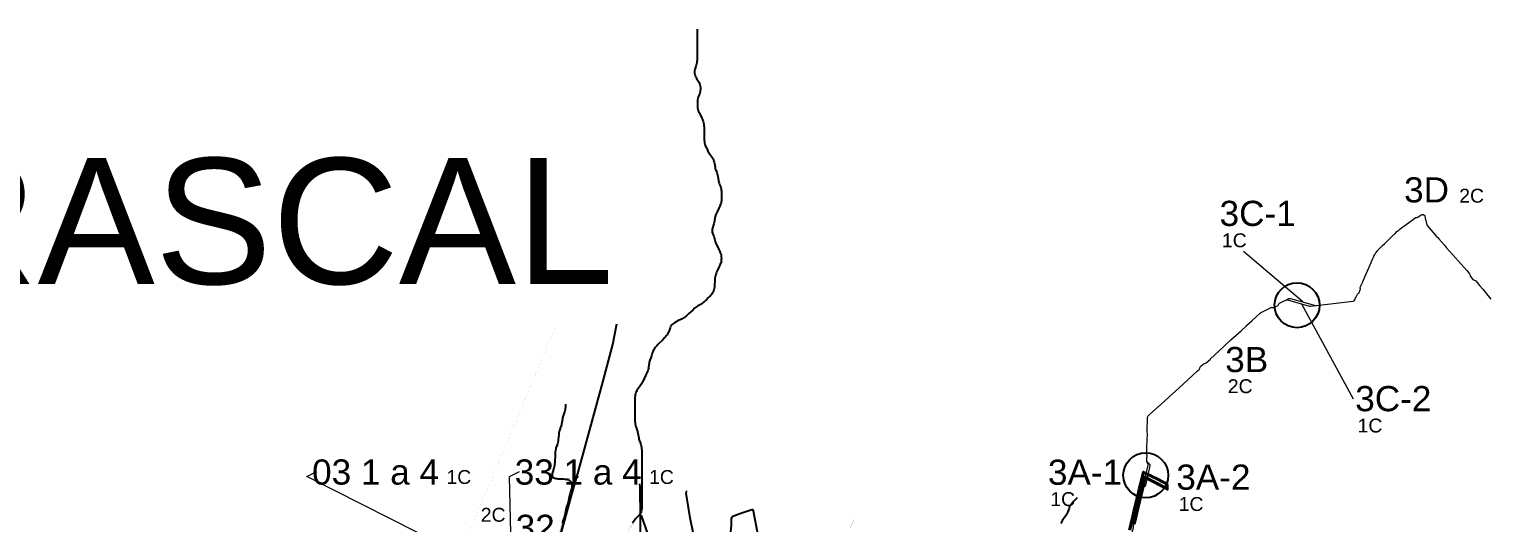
# Model space of a CAD drawing. Header units: metres. Extents: x -4 to 509425, y 7549 to 4732445.
# Drawn here: x 473315 to 483836, y 4721639 to 4725193 of the extents above; entities that cross this region are included whole.
import ezdxf

# ---------------------------------------------------------------- set-up
doc = ezdxf.new("R2010")
doc.units = ezdxf.units.M
doc.header["$LTSCALE"] = 0.01
doc.header["$MEASUREMENT"] = 0
for name, color, linetype in [('+++dominio publico', 160, 'Continuous'), ('+++seri dumbre', 160, 'Continuous'), ('-----caminos burgos', 2, 'Continuous'), ('--PHD', 6, 'Continuous'), ('_ARROYOS CHE', 70, 'Continuous'), ('autovias y carreteras CyL', 2, 'Continuous'), ('cauces CHE', 4, 'Continuous'), ('Placemark', 7, 'Continuous'), ('vvpp CyL', 41, 'Continuous')]:
    doc.layers.add(name, color=color, linetype=linetype)
for name, color, linetype, lineweight in [('-LINEAQ AUXILIAR', 252, 'Continuous', 0), ('ESVC TRAMO AEREO TEXTO', 1, 'Continuous', 0), ('LEAR TRAMOS AEREOS TEXTO', 2, 'Continuous', 0), ('LEAR TRAMOS SUBTERRANEOS', 1, 'Continuous', 0), ('LINEA LA VID-EL CARRASCAL EXISTENTE', 255, 'Continuous', 0), ('NUMERO CIRCUITOS', 6, 'Continuous', 0), ('VCRB LINEA ENTRONQUE', 7, 'Continuous', 0), ('VCRB TEXTOS', 7, 'Continuous', 0), ('VCRB TRAMOS AEREOS', 2, 'Continuous', 0)]:
    doc.layers.add(name, color=color, linetype=linetype, lineweight=lineweight)
doc.styles.add('SOLARIA 2', font='arial.ttf')

msp = doc.modelspace()

# ---------------------------------------------------------------- linework, layer by layer
at = {"layer": '+++dominio publico', "color": 2}
msp.add_lwpolyline([(481244.453, 4721587.384), (481266.094, 4721680.25), (481278.035, 4721731.491), (481308.008, 4721860.156), (481308.928, 4721864.087), (481313.325, 4721882.952), (481321.872, 4721918.722), (481343.269, 4722008.238), (481360.321, 4722001.055), (481360.651, 4722000.915), (481361.083, 4722000.747), (481392.461, 4721985.533), (481419.496, 4721972.427), (481431.819, 4721966.159), (481505.504, 4721928.676), (481512.15, 4721925.322), (481518.428, 4721922.085), (481519.115, 4721909.651), (481519.547, 4721901.834), (481519.946, 4721876.743), (481359.923, 4721959.176), (481356.744, 4721945.564), (481340.813, 4721877.295), (481310.61, 4721747.865), (481282.498, 4721627.355)], dxfattribs=at)
at = {"layer": '+++seri dumbre', "color": 2}
msp.add_lwpolyline([(481252.244, 4721585.566), (481273.885, 4721678.435), (481285.826, 4721729.675), (481315.799, 4721858.337), (481316.719, 4721862.267), (481321.111, 4721881.114), (481329.653, 4721916.863), (481348.857, 4721997.204), (481357.202, 4721993.688), (481357.634, 4721993.504), (481357.883, 4721993.408), (481388.971, 4721978.334), (481415.937, 4721965.262), (481428.192, 4721959.029), (481501.888, 4721921.54), (481508.515, 4721918.195), (481510.693, 4721917.073), (481511.127, 4721909.21), (481511.55, 4721901.55), (481511.735, 4721889.972), (481354.466, 4721970.986), (481348.953, 4721947.383), (481333.022, 4721879.113), (481302.82, 4721749.683), (481274.707, 4721629.172)], dxfattribs=at)
at = {"layer": '-----caminos burgos'}
for points in [[(477059.272, 4720743.929, 657.59), (477059.3, 4720745.199, 657.59), (477070, 4720804.499, 657.353), (477069.7, 4720834.499, 657.658), (477062.9, 4720863.799, 657.481), (477059.2, 4720921.499, 657.216), (477079.5, 4721262.199, 658.021), (477086.2, 4721321.999, 657.859), (477106.4, 4721409.999, 659.523), (477131.2, 4721496.799, 660.903), (477182, 4721696.599, 663.079), (477259.6, 4721960.9, 665.741), (477271.4, 4721975.899, 666.008)], [(477713.1, 4721919.499, 668.036), (477716.2, 4721889.499, 667.611), (477718.2, 4721679.099, 665.162), (477718, 4721588.999, 664.607), (477715.4, 4721558.999, 664.69), (477677.6, 4721336.099, 661.459), (477650.8, 4721265.899, 660.851), (477608.4, 4721169.499, 659.303), (477601.7, 4721140.099, 658.752), (477607.11, 4720530.445, 658.994)], [(478103.2, 4721555.799, 666.645), (478078.9, 4721673.599, 666.297), (478050.8, 4721852.199, 666.744), (478051.9, 4721861.9, 667.05), (478056.2, 4721867.299, 667.219), (478058.5, 4721867.6, 667.371)], [(478443, 4721309.099, 662.621), (478441.8, 4721313.799, 662.796), (478434.1, 4721326.6, 662.811), (478399.3, 4721375.699, 663.407), (478376.3, 4721414.499, 663.283), (478365, 4721442.399, 663.205), (478364.5, 4721502.399, 663.666), (478377, 4721622.399, 664.654), (478377.7, 4721667.499, 665.023), (478381.2, 4721682.099, 665.077), (478387.5, 4721686.699, 664.764), (478443.5, 4721708.799, 664.409), (478530.3, 4721735.699, 666.867)]]:
    msp.add_polyline3d(points, dxfattribs=at)
at = {"layer": '--PHD'}
for centre in [(482453.244, 4723205.138), (481362.854, 4721980.506)]:
    msp.add_circle(centre, 161.933, dxfattribs=at)
at = {"layer": '-LINEAQ AUXILIAR'}
for points in [[(482495.614, 4723228.49), (482066.744, 4723591.554)], [(482486.012, 4723214.565), (482858.453, 4722530.276)], [(476706.839, 4721268.334), (475315.544, 4721971.453), (475387.829, 4722007.256)], [(476793.988, 4721259.405), (476776.191, 4721971.453), (476848.476, 4722007.256)]]:
    msp.add_lwpolyline(points, dxfattribs=at)
at = {"layer": '_ARROYOS CHE', "const_width": 1}
for points in [[(477132.698, 4721551.277), (477164.5, 4721676.977), (477171.401, 4721703.577), (477183.102, 4721748.178), (477195.303, 4721793.278), (477205.304, 4721830.478), (477211.304, 4721849.678), (477215.104, 4721861.378), (477228.105, 4721896.978), (477236.605, 4721926.078), (477246.606, 4721958.478), (477107.706, 4721956.679), (477090.106, 4721964.48), (477089.706, 4721992.28), (477094.507, 4722036.58), (477111.409, 4722149.881), (477117.41, 4722195.581), (477129.312, 4722270.981), (477134.112, 4722292.581), (477145.813, 4722344.881), (477163.914, 4722411.081), (477182.415, 4722456.982), (477187.416, 4722487.082), (477187.416, 4722492.682)], [(477051.984, 4720833.174), (477054.184, 4720835.374), (477081.784, 4720841.074), (477094.785, 4720854.674), (477105.685, 4720889.074), (477154.387, 4720952.673), (477189.188, 4721002.873), (477258.99, 4721095.673), (477279.19, 4721121.273), (477390.093, 4721262.373), (477392.994, 4721266.373), (477411.894, 4721292.573), (477431.195, 4721319.273), (477548.798, 4721477.372), (477592.599, 4721532.172), (477627.6, 4721573.472), (477684.002, 4721657.372), (477693.303, 4721682.572), (477702.303, 4721691.072), (477726.017, 4721690.153), (477726.955, 4721690.117)], [(479232.607, 4721601.556), (479261.609, 4721661.156)]]:
    msp.add_lwpolyline(points, dxfattribs=at)
at = {"layer": 'autovias y carreteras CyL'}
msp.add_polyline3d([(478530.3, 4721735.699, 666.867), (478597.2, 4721387.899, 663.885), (478605.4, 4721348.799, 663.552)], dxfattribs=at)
msp.add_polyline3d([(478530.3, 4721735.699, 666.867), (478597.2, 4721387.899, 663.885), (478605.4, 4721348.799, 663.552)], dxfattribs=at)
at = {"layer": 'cauces CHE'}
for points in [[(478130.578, 4725192.609), (478130.822, 4725027.042), (478130.463, 4724997.911), (478129.759, 4724978.663), (478129.149, 4724969.144), (478128.281, 4724959.733), (478127.068, 4724950.473), (478125.398, 4724941.417), (478123.131, 4724932.635), (478120.492, 4724924.929), (478114.789, 4724909.876), (478112.466, 4724902.281), (478110.79, 4724893.48), (478110.12, 4724884.541), (478110.421, 4724875.591), (478111.736, 4724866.759), (478114.2, 4724858.183), (478117.421, 4724850.904), (478121.396, 4724843.849), (478125.856, 4724836.935), (478135.291, 4724823.218), (478139.824, 4724816.266), (478143.93, 4724809.147), (478147.351, 4724801.769), (478150.007, 4724793.589), (478151.777, 4724785.118), (478152.816, 4724776.455), (478153.227, 4724767.684), (478153.058, 4724758.883), (478152.311, 4724750.126), (478150.943, 4724741.487), (478148.86, 4724733.046), (478146.207, 4724725.313), (478140.109, 4724710.078), (478137.37, 4724702.315), (478134.997, 4724693.238), (478133.319, 4724683.901), (478132.195, 4724674.384), (478131.529, 4724664.758), (478131.269, 4724655.082), (478131.404, 4724645.415), (478131.961, 4724635.814), (478133.016, 4724626.345), (478134.69, 4724617.082), (478137.159, 4724608.117), (478140.105, 4724600.492), (478143.538, 4724593.058), (478150.714, 4724578.307), (478159.903, 4724557.046), (478167.06, 4724542.294), (478170.484, 4724534.857), (478173.428, 4724527.223), (478175.855, 4724518.492), (478177.557, 4724509.464), (478178.718, 4724500.213), (478179.481, 4724490.799), (478179.958, 4724481.267), (478180.366, 4724461.982), (478180.574, 4724413.445), (478181.261, 4724394.283), (478181.987, 4724384.861), (478183.109, 4724375.602), (478184.775, 4724366.57), (478187.179, 4724357.843), (478190.121, 4724350.223), (478193.573, 4724342.813), (478200.945, 4724328.189), (478207.595, 4724314.276), (478211.193, 4724307.433), (478215.502, 4724300.379), (478220.212, 4724293.491), (478235.071, 4724273.128), (478239.728, 4724266.217), (478243.947, 4724259.125), (478247.518, 4724251.765), (478250.43, 4724243.595), (478252.627, 4724235.129), (478254.351, 4724226.467), (478258.697, 4724200.136), (478260.485, 4724191.499), (478262.762, 4724183.063), (478265.466, 4724175.34), (478271.495, 4724160.148), (478274.202, 4724152.423), (478276.479, 4724143.981), (478278.257, 4724135.331), (478283.855, 4724100.076), (478285.675, 4724091.428), (478288.006, 4724082.987), (478290.766, 4724075.259), (478296.872, 4724060.036), (478299.567, 4724052.274), (478301.813, 4724043.547), (478303.429, 4724034.563), (478304.564, 4724025.39), (478305.329, 4724016.085), (478305.802, 4724006.691), (478306.029, 4723997.247), (478306.034, 4723987.79), (478305.811, 4723978.352), (478305.33, 4723968.972), (478304.532, 4723959.689), (478303.324, 4723950.555), (478301.58, 4723941.63), (478299.126, 4723932.992), (478296.141, 4723925.35), (478292.684, 4723917.903), (478285.48, 4723903.126), (478276.239, 4723881.836), (478265.453, 4723859.657), (478262.362, 4723852.053), (478259.782, 4723843.699), (478257.785, 4723835.106), (478256.168, 4723826.361), (478251.912, 4723799.971), (478250.179, 4723791.372), (478248.027, 4723783.01), (478240.482, 4723760.596), (478238.662, 4723753.19), (478237.812, 4723746.105), (478237.839, 4723738.981), (478238.75, 4723731.908), (478240.653, 4723724.529), (478243.194, 4723717.208), (478248.723, 4723702.331), (478251.395, 4723693.564), (478256.131, 4723675.582), (478258.713, 4723666.623), (478261.81, 4723657.856), (478265.143, 4723650.343), (478276.363, 4723628.278), (478285.775, 4723606.996), (478292.993, 4723592.222), (478296.414, 4723584.787), (478299.32, 4723577.174), (478301.575, 4723568.811), (478303.06, 4723560.21), (478303.9, 4723551.46), (478304.169, 4723542.638), (478303.893, 4723533.816), (478303.046, 4723525.069), (478301.558, 4723516.473), (478299.302, 4723508.115), (478296.402, 4723500.508), (478292.994, 4723493.079), (478285.837, 4723478.31), (478276.67, 4723456.991), (478269.551, 4723442.184), (478266.155, 4723434.717), (478263.242, 4723427.053), (478260.875, 4723418.387), (478259.215, 4723409.431), (478258.077, 4723400.262), (478257.308, 4723390.943), (478256.783, 4723381.523), (478255.64, 4723353.091), (478255.066, 4723343.693), (478254.204, 4723334.414), (478252.9, 4723325.316), (478250.965, 4723316.48), (478248.155, 4723308.005), (478244.363, 4723300.126), (478239.716, 4723292.602), (478234.435, 4723285.345), (478228.688, 4723278.289), (478222.601, 4723271.385), (478216.269, 4723264.604), (478209.758, 4723257.926), (478196.369, 4723244.874), (478189.534, 4723238.527), (478182.611, 4723232.34), (478175.591, 4723226.362), (478168.454, 4723220.659), (478161.167, 4723215.32), (478153.687, 4723210.458), (478133.274, 4723199.022), (478125.821, 4723194.141), (478118.573, 4723188.775), (478111.482, 4723183.043), (478097.611, 4723170.843), (478070.348, 4723145.31), (478056.593, 4723132.827), (478049.595, 4723126.868), (478042.472, 4723121.208), (478035.179, 4723115.959), (478027.661, 4723111.256), (478020.806, 4723107.616), (478006.921, 4723100.82), (477999.704, 4723096.927), (477978.504, 4723084.782), (477965.358, 4723077.695), (477959.141, 4723073.801), (477953.039, 4723069.027), (477947.51, 4723063.609), (477942.623, 4723057.613), (477938.488, 4723051.069), (477934.782, 4723043.051), (477931.755, 4723034.589), (477926.035, 4723017.222), (477922.513, 4723008.723), (477918.168, 4723000.709), (477913.064, 4722992.991), (477907.391, 4722985.496), (477901.298, 4722978.17), (477894.898, 4722970.969), (477881.514, 4722956.812), (477847.132, 4722921.849), (477840.464, 4722914.778), (477834.004, 4722907.623), (477827.846, 4722900.344), (477822.114, 4722892.891), (477816.968, 4722885.196), (477812.617, 4722877.172), (477809.155, 4722868.602), (477806.382, 4722859.748), (477801.489, 4722841.77), (477798.72, 4722832.916), (477795.83, 4722825.272), (477789.681, 4722810.14), (477786.995, 4722802.413), (477784.777, 4722793.956), (477783.082, 4722785.283), (477779.249, 4722758.744), (477777.813, 4722749.964), (477775.998, 4722741.34), (477773.596, 4722732.96), (477770.662, 4722725.336), (477767.279, 4722717.898), (477760.215, 4722703.146), (477754.092, 4722689.015), (477750.871, 4722682.016), (477747.069, 4722674.751), (477734.912, 4722653.269), (477727.948, 4722639.485), (477724.267, 4722632.675), (477719.903, 4722625.643), (477715.16, 4722618.767), (477700.289, 4722598.404), (477695.657, 4722591.48), (477691.487, 4722584.365), (477687.999, 4722576.965), (477685.079, 4722568.168), (477683.055, 4722558.999), (477681.684, 4722549.557), (477680.783, 4722539.918), (477680.213, 4722530.14), (477679.682, 4722510.323), (477679.6, 4722470.245), (477679.809, 4722420.046), (477680.035, 4722400.06), (477680.594, 4722380.234), (477681.115, 4722370.428), (477681.892, 4722360.732), (477683.028, 4722351.188), (477684.658, 4722341.851), (477686.956, 4722332.793), (477689.631, 4722325.055), (477695.708, 4722309.884), (477698.464, 4722302.183), (477700.798, 4722293.771), (477702.633, 4722285.154), (477708.38, 4722250.028), (477710.212, 4722241.411), (477712.543, 4722233), (477715.295, 4722225.301), (477721.36, 4722210.135), (477724.027, 4722202.4), (477726.313, 4722193.347), (477727.929, 4722184.016), (477729.048, 4722174.479), (477729.804, 4722164.792), (477730.298, 4722154.997), (477730.789, 4722135.2), (477730.919, 4722115.253), (477730.596, 4721945.058), (477730.782, 4721874.925), (477731.336, 4721794.561), (477731.134, 4721764.628), (477730.81, 4721754.791), (477730.246, 4721745.087), (477729.334, 4721735.578), (477727.929, 4721726.347), (477725.837, 4721717.508), (477722.804, 4721709.208), (477719.164, 4721702.439), (477714.778, 4721696.192), (477709.845, 4721690.448), (477704.53, 4721685.22), (477694.192, 4721676.331), (477689.418, 4721671.656), (477685.196, 4721666.41), (477681.322, 4721660.699), (477664.615, 4721634.851)], [(477180.517, 4722492.592), (477180.714, 4722490.987), (477180.73, 4722486.695), (477180.492, 4722480.174), (477179.9, 4722471.892), (477178.847, 4722462.321), (477177.213, 4722451.936), (477174.872, 4722441.218), (477171.811, 4722430.718), (477161.98, 4722402.458), (477159.739, 4722393.966), (477158.045, 4722385.292), (477154.173, 4722358.77), (477152.726, 4722349.994), (477150.932, 4722341.362), (477148.618, 4722332.945), (477145.87, 4722325.243), (477139.827, 4722310.067), (477137.181, 4722302.322), (477134.914, 4722293.26), (477133.284, 4722283.933), (477132.089, 4722274.425), (477128.58, 4722235.858), (477127.343, 4722226.362), (477125.666, 4722217.047), (477123.36, 4722207.988), (477120.706, 4722200.234), (477114.759, 4722184.981), (477112.128, 4722177.207), (477109.867, 4722168.108), (477108.263, 4722158.73), (477107.141, 4722149.142), (477106.363, 4722139.401), (477105.427, 4722119.623), (477104.006, 4722079.687), (477103.378, 4722069.778), (477102.493, 4722059.969), (477101.255, 4722050.312), (477099.542, 4722040.878), (477097.202, 4722031.757), (477094.553, 4722024.017), (477088.879, 4722009.119), (477086.624, 4722001.784), (477085.111, 4721993.515), (477084.752, 4721985.465), (477085.586, 4721977.912), (477087.761, 4721971.186), (477091.544, 4721965.697), (477096.912, 4721961.893), (477103.66, 4721959.288), (477111.417, 4721957.557), (477119.895, 4721956.444), (477128.873, 4721955.746), (477157.223, 4721954.592), (477166.733, 4721954.067), (477176.081, 4721953.233), (477185.135, 4721951.915), (477193.735, 4721949.894), (477201.68, 4721946.897), (477208.221, 4721943.069), (477213.956, 4721938.316), (477218.791, 4721932.771), (477222.569, 4721926.517), (477225.407, 4721918.675), (477226.911, 4721910.259), (477227.28, 4721901.512), (477226.604, 4721892.635), (477224.876, 4721883.808), (477222.486, 4721876.147), (477216.601, 4721860.92), (477213.834, 4721853.134), (477211.449, 4721844.615), (477209.544, 4721835.881), (477203.523, 4721800.328), (477201.642, 4721791.626), (477199.268, 4721783.141), (477196.476, 4721775.384), (477190.3, 4721760.144), (477187.539, 4721752.401), (477185.22, 4721743.945), (477183.417, 4721735.281), (477177.876, 4721699.989), (477176.101, 4721691.336), (477173.822, 4721682.895), (477171.109, 4721675.172), (477165.067, 4721659.985), (477162.361, 4721652.262), (477160.092, 4721643.823), (477158.331, 4721635.175)], [(480868.024, 4721817.558), (480857.281, 4721807.204), (480850.316, 4721800.09), (480842.53, 4721791.732), (480834.452, 4721782.479), (480826.623, 4721772.674), (480819.594, 4721762.659), (480813.916, 4721752.772), (480809.945, 4721743.251), (480804.681, 4721725.406), (480801.866, 4721716.571), (480798.417, 4721708), (480794.612, 4721700.737), (480790.234, 4721693.712), (480785.48, 4721686.842), (480770.521, 4721666.521), (480765.758, 4721659.656), (480761.328, 4721652.651), (480749.919, 4721632.377)]]:
    msp.add_lwpolyline(points, dxfattribs=at)
at = {"layer": 'LEAR TRAMOS SUBTERRANEOS'}
for points in [[(482591.478, 4723202.858), (482856.977, 4723233.952, 0.285230701), (482870.185, 4723244.465), (482872.02, 4723249.606, -0.021203558), (482872.529, 4723250.863), (482880.268, 4723267.844, 0.001766647), (482880.314, 4723267.947), (482881.954, 4723271.614), (482886.107, 4723280.9, -0.146353128), (482892.093, 4723287.848), (482894.501, 4723289.388, 0.149405559), (482900.564, 4723296.51), (482908.852, 4723315.654, 0.163034174), (482909.719, 4723325.781), (482909.49, 4723326.727, -0.163933226), (482910.379, 4723336.905), (482916.009, 4723349.787), (482924.393, 4723368.909, 0.001693394), (482924.436, 4723369.009), (482941.893, 4723409.57, -0.001825194), (482941.939, 4723409.677), (482970.084, 4723473.782, 0.001309071), (482970.117, 4723473.858), (482986.537, 4723511.795, 0.000197771), (482986.542, 4723511.806), (482999.575, 4723541.985, -0.00216145), (482999.63, 4723542.112), (483005.82, 4723556.109, -0.032088307), (483006.768, 4723557.928), (483014.531, 4723570.745, 0.000040686), (483014.533, 4723570.747), (483022.473, 4723583.86, -0.021270195), (483023.227, 4723584.993), (483028.887, 4723592.764, -0.017665613), (483029.584, 4723593.654), (483034.724, 4723599.753, -0.018303367), (483035.511, 4723600.62), (483056.984, 4723622.615, -0.002471154), (483057.095, 4723622.727), (483068.644, 4723634.326, -0.00128815), (483068.703, 4723634.384), (483082.662, 4723648.259, -0.00345555), (483082.82, 4723648.414), (483136.701, 4723700.508, -0.004164112), (483136.894, 4723700.692), (483159.481, 4723721.813, 0.000063729), (483159.484, 4723721.815), (483176.222, 4723737.475, -0.005151052), (483176.465, 4723737.698), (483180.396, 4723741.227, -0.020814963), (483181.423, 4723742.074), (483191.588, 4723749.774, 0.003509813), (483191.766, 4723749.911), (483209.627, 4723763.84, -0.002490231), (483209.753, 4723763.937), (483216.82, 4723769.336, -0.00006939), (483216.824, 4723769.339), (483220.982, 4723772.513, -0.003501961), (483221.161, 4723772.648), (483274.872, 4723812.478, -0.001262353), (483274.937, 4723812.526), (483282.632, 4723818.172), (483303.674, 4723833.455, -0.160491887), (483313.211, 4723836.508), (483315.103, 4723836.492, 0.160491887), (483324.64, 4723839.546), (483348.318, 4723856.743, -0.540268466), (483373.343, 4723847.251), (483375.892, 4723835.721), (483377.231, 4723829.72, 0.012135143), (483377.419, 4723828.967), (483381.095, 4723815.587, -0.010694861), (483381.262, 4723814.923), (483386.005, 4723794.231, 0.039044892), (483386.751, 4723791.85), (483388.466, 4723787.572, 0.050463708), (483389.961, 4723784.718), (483401.214, 4723767.658, 0.03184876), (483402.441, 4723766.033), (483446.572, 4723714.739), (483457.18, 4723703.1, -0.003336682), (483457.323, 4723702.941), (483467.167, 4723691.846, -0.000164633), (483467.174, 4723691.838), (483474.78, 4723683.253, 0.000410218), (483474.798, 4723683.234), (483515.314, 4723637.657, -0.001251401), (483515.367, 4723637.597), (483531.247, 4723619.554, 0.001063045), (483531.292, 4723619.503), (483553.244, 4723594.772, -0.001663185), (483553.314, 4723594.692), (483617.569, 4723521.326, 0.000230545), (483617.578, 4723521.315), (483676.505, 4723454.158, 0.000829533), (483676.54, 4723454.118), (483696.077, 4723432.001, -0.167676248), (483700.057, 4723422.352), (483700.154, 4723420.708, 0.163092952), (483703.948, 4723411.274), (483720.904, 4723391.374, 0.178250419), (483730.541, 4723385.954), (483731.904, 4723385.735, -0.17750229), (483741.511, 4723380.35), (483751.436, 4723368.77), (483769.57, 4723347.456, 0.000415099), (483769.588, 4723347.436), (483791.729, 4723321.499, -0.007074105), (483792.018, 4723321.151), (483812.175, 4723296.14, -0.001084825), (483812.218, 4723296.086), (483829.471, 4723274.487, -0.00385495), (483829.623, 4723274.293), (483849.749, 4723248.286, 0.001436084)], [(481370.54, 4722086.765), (481371.442, 4722098.967, 0.010163284), (481371.476, 4722099.616), (481372.169, 4722120.538, 0.019000709), (481372.163, 4722121.754), (481371.436, 4722138.693, 0.008032874), (481371.406, 4722139.206), (481370.394, 4722152.661, -0.028398455), (481370.361, 4722154.477), (481370.927, 4722169.143, 0.001040608), (481370.929, 4722169.209), (481371.177, 4722176.435, 0.00784621), (481371.187, 4722176.937), (481371.213, 4722185.773, -0.006177894), (481371.219, 4722186.168), (481374.295, 4722233.015, 0.011975611), (481374.327, 4722233.78), (481375.071, 4722275.886, 0.022531285), (481375.031, 4722277.327), (481373.752, 4722294.952, -0.023217108), (481373.714, 4722296.437), (481375.763, 4722396.864, -0.204531429), (481380.931, 4722408.317), (481412.076, 4722436.949, -0.001254113), (481412.135, 4722437.003), (481495.164, 4722512.569, -0.002473688), (481495.281, 4722512.675), (481533.935, 4722547.161, 0.003544391), (481534.103, 4722547.313), (481600.342, 4722608.119, -0.000001334), (481600.342, 4722608.119), (481735.871, 4722732.531), (481747.702, 4722743.391, 0.171276442), (481752.704, 4722752.793), (481752.951, 4722754.431, -0.171276442), (481757.952, 4722763.833), (481777.13, 4722781.437, -0.173318171), (481787.051, 4722785.625), (481788.436, 4722785.703, 0.173317462), (481798.357, 4722789.891), (481828.983, 4722818.005, -0.000754853), (481829.019, 4722818.038), (481889.565, 4722873.281, 0.003789659), (481889.743, 4722873.446), (481976.829, 4722955.358, -0.004214905), (481977.027, 4722955.541), (482050.019, 4723021.913, 0.000469342), (482050.041, 4723021.934), (482089.588, 4723058.03, -0.001167409), (482089.643, 4723058.08), (482128.695, 4723093.392, 0.000317764), (482128.71, 4723093.405), (482161.928, 4723123.519, 0.004238353), (482162.128, 4723123.702), (482188.343, 4723148.29, -0.041425629), (482190.416, 4723149.935), (482197.708, 4723154.793, -0.033480728), (482199.565, 4723155.858), (482247.442, 4723179.215), (482265.701, 4723188.339, -0.180637695), (482276.833, 4723189.524), (482278.088, 4723189.202, 0.181150755), (482289.249, 4723190.4), (482311.957, 4723201.804, 0.181150755), (482319.583, 4723210.04), (482320.067, 4723211.223, -0.181150755), (482327.694, 4723219.459), (482346.923, 4723229.116), (482355.797, 4723233.573, -0.00231663), (482355.93, 4723233.639), (482372.989, 4723242.009)], [(482372.989, 4723242.009), (482394.563, 4723252.594, -0.18442575), (482405.93, 4723253.636), (482585.298, 4723203.343, 0.097797588), (482591.478, 4723202.858)], [(482372.997, 4723241.994, -0.185130408), (482384.403, 4723243.055), (482543.494, 4723198.448, 0.097797589), (482549.675, 4723197.962), (482591.478, 4723202.858)], [(481337.803, 4721886.353, -0.221684199), (481344.848, 4721895.328), (481355.744, 4721900.848, 0.221685321), (481362.79, 4721909.823), (481395.064, 4722048.137, 0.272229395), (481390.989, 4722061.202), (481374.932, 4722075.772, -0.230890625), (481370.54, 4722086.765)], [(481337.974, 4721887.086), (481338.915, 4721891.119, -0.05171603), (481339.824, 4721893.752), (481344.815, 4721904.466, 0.051717102), (481345.724, 4721907.098), (481379.983, 4722053.915, 0.178174112), (481378.835, 4722063.169), (481371.8, 4722076.813, -0.138321481), (481370.336, 4722083.995), (481370.54, 4722086.765)], [(481024.635, 4720998.873), (481131.752, 4721036.107, 0.257209784), (481142.08, 4721047.584), (481214.184, 4721356.579, 0.000004836), (481214.184, 4721356.58), (481250.222, 4721511.035, -0.000005211), (481250.222, 4721511.036), (481262.143, 4721562.118, -0.044570834), (481263.034, 4721564.822), (481265.927, 4721571.527, 0.044570834), (481266.818, 4721574.231), (481273.758, 4721603.971, 0.044570832), (481274.156, 4721606.79), (481274.529, 4721614.083, -0.044570832), (481274.926, 4721616.902), (481337.803, 4721886.353)]]:
    msp.add_lwpolyline(points, format="xyb", dxfattribs=at)
at = {"layer": 'LINEA LA VID-EL CARRASCAL EXISTENTE', "const_width": 0.25}
msp.add_lwpolyline([(476020.09, 4719778), (476049.497, 4719860.846), (476187.49, 4720232.522), (476351.145, 4720779.606), (476312.498, 4721152.491), (477107.96, 4723049.845)], dxfattribs=at)
at = {"layer": 'Placemark'}
msp.add_line((477726.955, 4721690.117), (477827.066, 4721404.07), dxfattribs=at)
at = {"layer": 'VCRB LINEA ENTRONQUE', "color": 143, "true_color": 0x7aafdf, "const_width": 0.25}
msp.add_lwpolyline([(476020.09, 4719778), (476049.497, 4719860.846), (476187.49, 4720232.522), (476351.145, 4720779.606), (476312.498, 4721152.491), (477107.96, 4723049.845)], dxfattribs=at)
msp.add_lwpolyline([(476020.09, 4719778), (476049.497, 4719860.846), (476187.49, 4720232.522), (476351.145, 4720779.606), (476312.498, 4721152.491), (477107.96, 4723049.845)], dxfattribs=at)
at = {"layer": 'vvpp CyL'}
msp.add_lwpolyline([(477059.932, 4720744.002), (477071.068, 4720818.067), (477064.376, 4720878.629), (477060.972, 4720970.778), (477076.634, 4721253.162), (477081.398, 4721316.663), (477256.037, 4721946.905), (477268.738, 4721992.942), (477449.728, 4722651.76), (477521.171, 4722921.637), (477549.82, 4723072.404)], dxfattribs=at)

# ---------------------------------------------------------------- texts
at = {"layer": 'ESVC TRAMO AEREO TEXTO', "style": 'SOLARIA 2'}
msp.add_text('03 1 a 4', height=181.2814, dxfattribs=at).set_placement((475354.241, 4721913.536))
at = {"layer": 'LEAR TRAMOS AEREOS TEXTO', "style": 'SOLARIA 2'}
for s, p in [('3D', (483225.164, 4723945.319)), ('3C-1', (481894.963, 4723775.908)), ('3B', (481935.7, 4722723.552)), ('3C-2', (482872.864, 4722442.022)), ('33 1 a 4', (476814.888, 4721913.536)), ('3A-1', (480657.891, 4721912.179)), ('3A-2', (481583.107, 4721876.892)), ('32', (476821.608, 4721515.134))]:
    msp.add_text(s, height=181.2814, dxfattribs=at).set_placement(p)
at = {"layer": 'NUMERO CIRCUITOS', "style": 'SOLARIA 2'}
for s, p in [('2C', (483622.542, 4723943.815)), ('1C', (481912.105, 4723622.726)), ('2C', (481954.248, 4722572.27)), ('1C', (482890.006, 4722288.84)), ('1C', (476322.487, 4721918.254)), ('1C', (477783.134, 4721918.254)), ('1C', (480675.033, 4721758.997)), ('1C', (481600.248, 4721723.71)), ('2C', (476570.136, 4721646.346))]:
    msp.add_text(s, height=100, dxfattribs=at).set_placement(p)
at = {"layer": 'VCRB TEXTOS', "color": 143, "true_color": 0x7aafdf, "style": 'SOLARIA 2'}
msp.add_text('DC CIRCUITO LA VID-EL CARRASCAL', height=906.40714, dxfattribs=at).set_placement((454804.47, 4723357.861))
at = {"layer": 'VCRB TRAMOS AEREOS', "style": 'SOLARIA 2'}
msp.add_text('32', height=181.2814, dxfattribs=at).set_placement((476821.608, 4721515.134))

doc.saveas('drawing.dxf')
